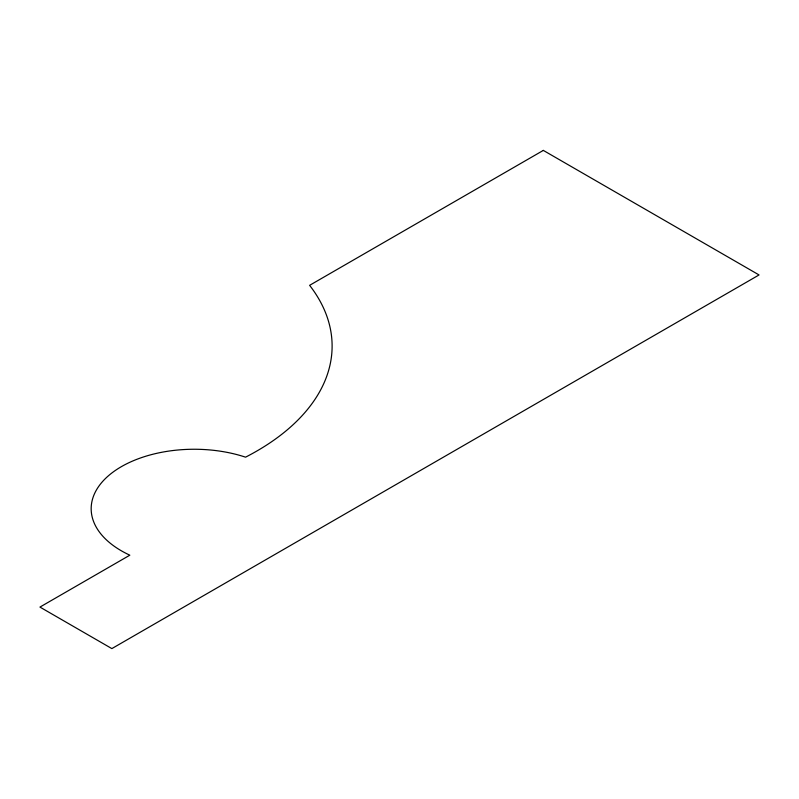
<?xml version="1.0" encoding="UTF-8"?>
<svg xmlns="http://www.w3.org/2000/svg" width="799" height="799" viewBox="0 0 799 799"><rect width="100%" height="100%" fill="white"/><g stroke="black" fill="none" stroke-linecap="round" stroke-linejoin="round"><path stroke-width="1.2" d="M543.32 150.402L309.613 285.333A257.178 148.484 0 0 1 245.553 457.168A103.031 59.486 0 0 0 109.064 475.235A103.031 59.486 0 0 0 129.838 555.185L39.95 607.08L111.86 648.598L759.05 274.946L543.32 150.402"/></g></svg>
